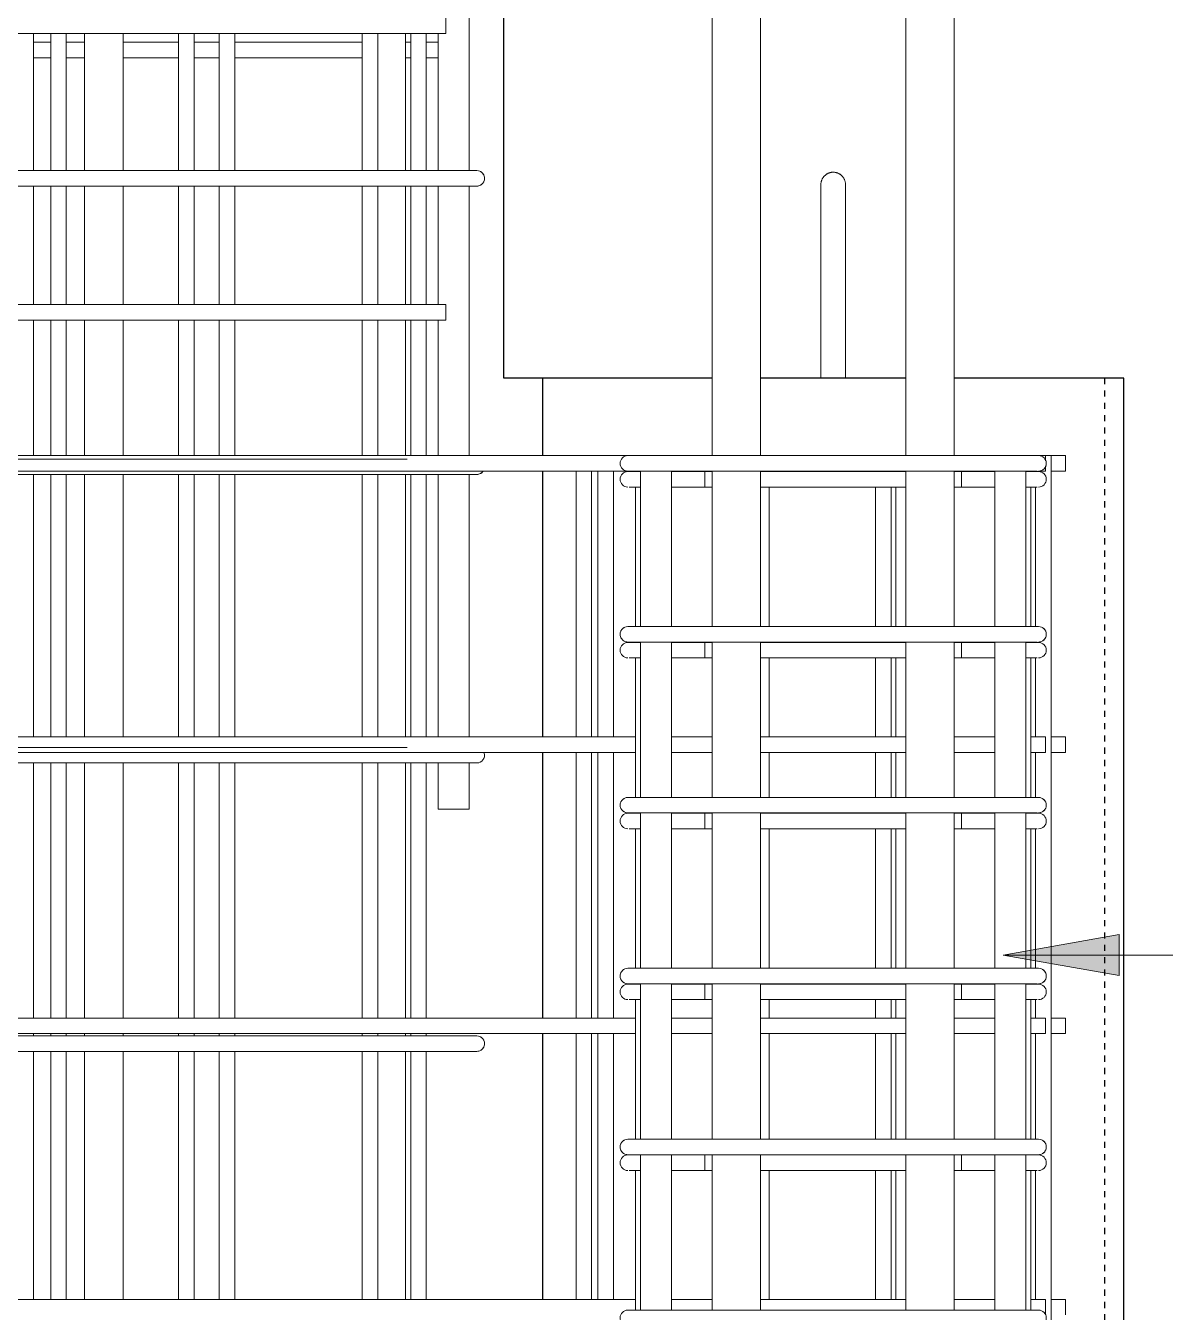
# Model space of a CAD drawing. Header units: millimetres. Extents: x -14563 to 6741, y -2784 to 21137.
# Drawn here: x -12281 to -11692, y 2558 to 3222 of the extents above; entities that cross this region are included whole.
import ezdxf

# ---------------------------------------------------------------- set-up
doc = ezdxf.new("R2010")
doc.units = ezdxf.units.MM
doc.linetypes.add('Dash', pattern=[6.36, 3.18, -3.18])
for name, color, linetype, lineweight in [('A-GENM', 13, 'Continuous', 18), ('A-WALL', 113, 'Continuous', 25), ('A-WALL-HDLN', 110, 'Dash', 25), ('S-RBAR', 171, 'Continuous', 18), ('S-RBAR-IDEN', 171, 'Continuous', 9)]:
    doc.layers.add(name, color=color, linetype=linetype, lineweight=lineweight)

# ---------------------------------------------------------------- blocks, each defined once
blk = doc.blocks.new('12_7Ø_ Lifting Insert_COLUMN - 12_9Ø Lifting insert-V3-Elevation Front Copy 1')
at = {"layer": 'A-GENM'}
for p, q in [((-11870.15, 3090), (-11870.15, 3040)), ((-11857.45, 3040), (-11857.45, 3090))]:
    blk.add_line(p, q, dxfattribs=at)
at = {"layer": 'A-GENM', "flags": 128}
for points in [[(-11870.15, 3140), (-11870.15, 3140.25), (-11870.13, 3140.51), (-11870.11, 3140.76), (-11870.07, 3141.01), (-11870.03, 3141.26), (-11869.97, 3141.51), (-11869.91, 3141.75), (-11869.83, 3142), (-11869.75, 3142.24), (-11869.65, 3142.47), (-11869.55, 3142.7), (-11869.44, 3142.93), (-11869.31, 3143.16), (-11869.18, 3143.37), (-11869.04, 3143.59), (-11868.9, 3143.79), (-11868.74, 3143.99), (-11868.58, 3144.19), (-11868.41, 3144.37), (-11868.23, 3144.56), (-11868.04, 3144.73), (-11867.85, 3144.89), (-11867.65, 3145.05), (-11867.45, 3145.2), (-11867.23, 3145.34), (-11867.02, 3145.48), (-11866.8, 3145.6), (-11866.57, 3145.72), (-11866.34, 3145.82), (-11866.1, 3145.92), (-11865.87, 3146.01), (-11865.62, 3146.08), (-11865.38, 3146.15), (-11865.13, 3146.21), (-11864.88, 3146.26), (-11864.63, 3146.3), (-11864.38, 3146.32), (-11864.13, 3146.34), (-11863.87, 3146.35), (-11863.62, 3146.35), (-11863.36, 3146.33), (-11863.11, 3146.31), (-11862.86, 3146.28), (-11862.61, 3146.24), (-11862.36, 3146.18), (-11862.11, 3146.12), (-11861.87, 3146.05), (-11861.63, 3145.97), (-11861.39, 3145.88), (-11861.16, 3145.77), (-11860.93, 3145.66), (-11860.71, 3145.54), (-11860.49, 3145.42), (-11860.28, 3145.28), (-11860.07, 3145.13), (-11859.86, 3144.98), (-11859.67, 3144.82), (-11859.48, 3144.65), (-11859.3, 3144.47), (-11859.12, 3144.29), (-11858.95, 3144.1), (-11858.79, 3143.9), (-11858.64, 3143.7), (-11858.5, 3143.49), (-11858.36, 3143.27), (-11858.24, 3143.05), (-11858.12, 3142.83), (-11858.01, 3142.6), (-11857.91, 3142.36), (-11857.82, 3142.13), (-11857.74, 3141.89), (-11857.67, 3141.64), (-11857.61, 3141.4), (-11857.56, 3141.15), (-11857.52, 3140.9), (-11857.49, 3140.64), (-11857.47, 3140.39), (-11857.46, 3140.14), (-11857.45, 3140)], [(-11870.15, 3090), (-11870.15, 3092), (-11870.15, 3094), (-11870.15, 3095.99), (-11870.15, 3097.97), (-11870.15, 3099.93), (-11870.15, 3101.89), (-11870.15, 3103.82), (-11870.15, 3105.73), (-11870.15, 3107.61), (-11870.15, 3109.47), (-11870.15, 3111.3), (-11870.15, 3113.09), (-11870.15, 3114.84), (-11870.15, 3116.56), (-11870.15, 3118.23), (-11870.15, 3119.86), (-11870.15, 3121.44), (-11870.15, 3122.97), (-11870.15, 3124.45), (-11870.15, 3125.87), (-11870.15, 3127.23), (-11870.15, 3128.54), (-11870.15, 3129.78), (-11870.15, 3130.96), (-11870.15, 3132.07), (-11870.15, 3133.12), (-11870.15, 3134.1), (-11870.15, 3135.01), (-11870.15, 3135.84), (-11870.15, 3136.6), (-11870.15, 3137.29), (-11870.15, 3137.9), (-11870.15, 3138.44), (-11870.15, 3138.89), (-11870.15, 3139.27), (-11870.15, 3139.57), (-11870.15, 3139.79), (-11870.15, 3139.94), (-11870.15, 3140), (-11870.15, 3140)], [(-11870.15, 3140), (-11870.15, 3139.96), (-11870.15, 3139.84), (-11870.15, 3139.64), (-11870.15, 3139.36), (-11870.15, 3139), (-11870.15, 3138.57), (-11870.15, 3138.05), (-11870.15, 3137.46), (-11870.15, 3136.79), (-11870.15, 3136.05), (-11870.15, 3135.24), (-11870.15, 3134.35), (-11870.15, 3133.39), (-11870.15, 3132.36), (-11870.15, 3131.27), (-11870.15, 3130.1), (-11870.15, 3128.88), (-11870.15, 3127.59), (-11870.15, 3126.24), (-11870.15, 3124.84), (-11870.15, 3123.37), (-11870.15, 3121.86), (-11870.15, 3120.29), (-11870.15, 3118.68), (-11870.15, 3117.02), (-11870.15, 3115.31), (-11870.15, 3113.57), (-11870.15, 3111.78), (-11870.15, 3109.97), (-11870.15, 3108.12), (-11870.15, 3106.24), (-11870.15, 3104.34), (-11870.15, 3102.41), (-11870.15, 3100.46), (-11870.15, 3098.5), (-11870.15, 3096.52), (-11870.15, 3094.53), (-11870.15, 3092.54), (-11870.15, 3090.54), (-11870.15, 3090)], [(-11857.45, 3090), (-11857.45, 3092), (-11857.45, 3094), (-11857.45, 3095.99), (-11857.45, 3097.97), (-11857.45, 3099.93), (-11857.45, 3101.89), (-11857.45, 3103.82), (-11857.45, 3105.73), (-11857.45, 3107.61), (-11857.45, 3109.47), (-11857.45, 3111.3), (-11857.45, 3113.09), (-11857.45, 3114.84), (-11857.45, 3116.56), (-11857.45, 3118.23), (-11857.45, 3119.86), (-11857.45, 3121.44), (-11857.45, 3122.97), (-11857.45, 3124.45), (-11857.45, 3125.87), (-11857.45, 3127.23), (-11857.45, 3128.54), (-11857.45, 3129.78), (-11857.45, 3130.96), (-11857.45, 3132.07), (-11857.45, 3133.12), (-11857.45, 3134.1), (-11857.45, 3135.01), (-11857.45, 3135.84), (-11857.45, 3136.6), (-11857.45, 3137.29), (-11857.45, 3137.9), (-11857.45, 3138.44), (-11857.45, 3138.89), (-11857.45, 3139.27), (-11857.45, 3139.57), (-11857.45, 3139.79), (-11857.45, 3139.94), (-11857.45, 3140), (-11857.45, 3140)], [(-11857.45, 3140), (-11857.45, 3139.96), (-11857.45, 3139.84), (-11857.45, 3139.64), (-11857.45, 3139.36), (-11857.45, 3139), (-11857.45, 3138.57), (-11857.45, 3138.05), (-11857.45, 3137.46), (-11857.45, 3136.79), (-11857.45, 3136.05), (-11857.45, 3135.24), (-11857.45, 3134.35), (-11857.45, 3133.39), (-11857.45, 3132.36), (-11857.45, 3131.27), (-11857.45, 3130.1), (-11857.45, 3128.88), (-11857.45, 3127.59), (-11857.45, 3126.24), (-11857.45, 3124.84), (-11857.45, 3123.37), (-11857.45, 3121.86), (-11857.45, 3120.29), (-11857.45, 3118.68), (-11857.45, 3117.02), (-11857.45, 3115.31), (-11857.45, 3113.57), (-11857.45, 3111.78), (-11857.45, 3109.97), (-11857.45, 3108.12), (-11857.45, 3106.24), (-11857.45, 3104.34), (-11857.45, 3102.41), (-11857.45, 3100.46), (-11857.45, 3098.5), (-11857.45, 3096.52), (-11857.45, 3094.53), (-11857.45, 3092.54), (-11857.45, 3090.54), (-11857.45, 3090)]]:
    blk.add_lwpolyline(points, dxfattribs=at)

msp = doc.modelspace()

# ---------------------------------------------------------------- hatches: boundary and pattern name
at = {"layer": 'S-RBAR-IDEN'}
msp.add_hatch(color=256, dxfattribs=at).paths.add_polyline_path([(-11776.10734, 2742.1145), (-11716.10734, 2731.53488), (-11716.10734, 2752.69412)])

# ---------------------------------------------------------------- linework, layer by layer
at = {"layer": 'A-WALL'}
for p, q in [((-12033.80383, 3040), (-12033.80383, 3700)), ((-11926.30383, 3040), (-12033.80383, 3040)), ((-12013.80383, 3040), (-12013.80383, 3000)), ((-11826.30383, 3040), (-11901.30383, 3040)), ((-11713.80383, 3040), (-11801.30383, 3040)), ((-11713.80383, -1395), (-11713.80383, 3040)), ((-12013.80383, 2992), (-12013.80383, 2854.76667)), ((-12013.80383, 2846.76667), (-12013.80383, 2709.53333)), ((-12013.80383, 2701.53333), (-12013.80383, 2564.3))]:
    msp.add_line(p, q, dxfattribs=at)
at = {"layer": 'A-WALL-HDLN'}
msp.add_line((-11723.76681, 3040), (-11723.76681, -214.95039), dxfattribs=at)
at = {"layer": 'S-RBAR'}
for p, q in [((-11926.30383, 3000), (-11926.30383, 3620)), ((-11901.30383, 3000), (-11901.30383, 3620)), ((-11826.30383, 3000), (-11826.30383, 3620)), ((-11801.30383, 3000), (-11801.30383, 3620)), ((-12051.80383, 3147.18182), (-12051.80383, 3288.12121)), ((-12063.80383, 3226), (-12063.80383, 3218)), ((-12063.80383, 3218), (-12823.80383, 3218)), ((-12276.65446, 3147.18182), (-12276.65446, 3218)), ((-12267.75631, 3147.18182), (-12267.75631, 3218)), ((-12259.75631, 3147.18182), (-12259.75631, 3218)), ((-12250.36633, 3218), (-12250.36633, 3147.18182)), ((-12230.36633, 3218), (-12230.36633, 3147.18182)), ((-12201.71654, 3147.18182), (-12201.71654, 3218)), ((-12193.71654, 3147.18182), (-12193.71654, 3218)), ((-12180.78988, 3147.18182), (-12180.78988, 3218)), ((-12172.78988, 3147.18182), (-12172.78988, 3218)), ((-12106.90361, 3147.18182), (-12106.90361, 3218)), ((-12098.90361, 3147.18182), (-12098.90361, 3218)), ((-12084.55383, 3147.18182), (-12084.55383, 3218)), ((-12081.93074, 3147.18182), (-12081.93074, 3218)), ((-12073.93074, 3147.18182), (-12073.93074, 3218)), ((-12067.80383, 3147.18182), (-12067.80383, 3218)), ((-12267.75631, 3213.5), (-12276.65446, 3213.5)), ((-12250.36633, 3213.5), (-12259.75631, 3213.5)), ((-12201.71654, 3213.5), (-12230.36633, 3213.5)), ((-12180.78988, 3213.5), (-12193.71654, 3213.5)), ((-12106.90361, 3213.5), (-12172.78988, 3213.5)), ((-12081.93074, 3213.5), (-12084.55383, 3213.5)), ((-12067.80383, 3213.5), (-12073.93074, 3213.5)), ((-12267.75631, 3205.5), (-12276.65446, 3205.5)), ((-12250.36633, 3205.5), (-12259.75631, 3205.5)), ((-12201.71654, 3205.5), (-12230.36633, 3205.5)), ((-12180.78988, 3205.5), (-12193.71654, 3205.5)), ((-12106.90361, 3205.5), (-12172.78988, 3205.5)), ((-12081.93074, 3205.5), (-12084.55383, 3205.5)), ((-12067.80383, 3205.5), (-12073.93074, 3205.5)), ((-12443.80383, 3147.18182), (-12083.80383, 3147.18182)), ((-12047.80383, 3147.18182), (-12083.80383, 3147.18182)), ((-12443.80383, 3139.18182), (-12083.80383, 3139.18182)), ((-12276.65446, 3078), (-12276.65446, 3139.18182)), ((-12267.75631, 3078), (-12267.75631, 3139.18182)), ((-12259.75631, 3078), (-12259.75631, 3139.18182)), ((-12250.36633, 3139.18182), (-12250.36633, 3078)), ((-12230.36633, 3139.18182), (-12230.36633, 3078)), ((-12201.71654, 3078), (-12201.71654, 3139.18182)), ((-12193.71654, 3078), (-12193.71654, 3139.18182)), ((-12180.78988, 3078), (-12180.78988, 3139.18182)), ((-12172.78988, 3078), (-12172.78988, 3139.18182)), ((-12106.90361, 3078), (-12106.90361, 3139.18182)), ((-12098.90361, 3078), (-12098.90361, 3139.18182)), ((-12084.55383, 3078), (-12084.55383, 3139.18182)), ((-12047.80383, 3139.18182), (-12083.80383, 3139.18182)), ((-12081.93074, 3078), (-12081.93074, 3139.18182)), ((-12073.93074, 3078), (-12073.93074, 3139.18182)), ((-12067.80383, 3078), (-12067.80383, 3139.18182)), ((-12051.80383, 3000), (-12051.80383, 3139.18182)), ((-12063.80383, 3078), (-12823.80383, 3078)), ((-12063.80383, 3078), (-12063.80383, 3070)), ((-12063.80383, 3070), (-12823.80383, 3070)), ((-12276.65446, 3000), (-12276.65446, 3070)), ((-12267.75631, 3000), (-12267.75631, 3070)), ((-12259.75631, 3000), (-12259.75631, 3070)), ((-12250.36633, 3070), (-12250.36633, 3000)), ((-12230.36633, 3070), (-12230.36633, 3000)), ((-12201.71654, 3000), (-12201.71654, 3070)), ((-12193.71654, 3000), (-12193.71654, 3070)), ((-12180.78988, 3000), (-12180.78988, 3070)), ((-12172.78988, 3000), (-12172.78988, 3070)), ((-12106.90361, 3000), (-12106.90361, 3070)), ((-12098.90361, 3000), (-12098.90361, 3070)), ((-12084.55383, 3000), (-12084.55383, 3070)), ((-12081.93074, 3000), (-12081.93074, 3070)), ((-12073.93074, 3000), (-12073.93074, 3070)), ((-12067.80383, 3000), (-12067.80383, 3070)), ((-11969.80383, 3000), (-12823.80383, 3000)), ((-12443.80383, 2998.24242), (-12083.80383, 2998.24242)), ((-11988.52678, 3000.12235), (-11996.52678, 3000.12235)), ((-11949.80383, 3000), (-11969.80383, 3000)), ((-11949.80383, 3000), (-11777.80383, 3000)), ((-11896.95246, 3000.12235), (-11901.30383, 3000.12235)), ((-11826.30383, 3000.12235), (-11831.48545, 3000.12235)), ((-11764.88603, 3000), (-11777.80383, 3000)), ((-11762.43031, 3000), (-11765.01106, 3000)), ((-11757.80383, 3000), (-11762.53522, 3000)), ((-11751.30383, 3000.12235), (-11759.30383, 3000.12235)), ((-11754.23857, 3000), (-11757.80383, 3000)), ((-11754.23857, 3000), (-11754.23857, 2997.26428)), ((-11751.30383, 991.53379), (-11751.30383, 3000.12235)), ((-11743.80383, 3000), (-11751.30383, 3000)), ((-11743.80383, 3000), (-11743.80383, 2992)), ((-11969.80383, 2992), (-12823.80383, 2992)), ((-12443.80383, 2990.24242), (-12083.80383, 2990.24242)), ((-12276.65446, 2854.76667), (-12276.65446, 2990.24242)), ((-12267.75631, 2854.76667), (-12267.75631, 2990.24242)), ((-12259.75631, 2854.76667), (-12259.75631, 2990.24242)), ((-12250.36633, 2990.24242), (-12250.36633, 2854.76667)), ((-12230.36633, 2990.24242), (-12230.36633, 2854.76667)), ((-12201.71654, 2854.76667), (-12201.71654, 2990.24242)), ((-12193.71654, 2854.76667), (-12193.71654, 2990.24242)), ((-12180.78988, 2854.76667), (-12180.78988, 2990.24242)), ((-12172.78988, 2854.76667), (-12172.78988, 2990.24242)), ((-12106.90361, 2854.76667), (-12106.90361, 2990.24242)), ((-12098.90361, 2854.76667), (-12098.90361, 2990.24242)), ((-12084.55383, 2854.76667), (-12084.55383, 2990.24242)), ((-12047.80383, 2990.24242), (-12083.80383, 2990.24242)), ((-12081.93074, 2854.76667), (-12081.93074, 2990.24242)), ((-12073.93074, 2854.76667), (-12073.93074, 2990.24242)), ((-12067.80383, 2854.76667), (-12067.80383, 2990.24242)), ((-12051.80383, 2854.76667), (-12051.80383, 2990.24242)), ((-11996.52678, 2854.76667), (-11996.52678, 2992)), ((-11988.52678, 2854.76667), (-11988.52678, 2992)), ((-11985.30383, 2854.76667), (-11985.30383, 2992)), ((-11977.30383, 2854.76667), (-11977.30383, 2992)), ((-11949.80383, 2992), (-11969.80383, 2992)), ((-11963.94597, 2991.7745), (-11969.80383, 2991.7745)), ((-11963.94597, 2991.7745), (-11963.30383, 2991.7745)), ((-11963.30383, 2911.75), (-11963.30383, 2992)), ((-11949.80383, 2992), (-11777.80383, 2992)), ((-11947.30383, 2911.75), (-11947.30383, 2992)), ((-11947.30383, 2991.7745), (-11930.00484, 2991.7745)), ((-11926.30383, 2991.7745), (-11930.00484, 2991.7745)), ((-11930.00484, 2983.7745), (-11930.00484, 2991.7745)), ((-11926.30383, 2911.75), (-11926.30383, 2992)), ((-11901.30383, 2911.75), (-11901.30383, 2992)), ((-11826.30383, 2991.7745), (-11901.30383, 2991.7745)), ((-11826.30383, 2911.75), (-11826.30383, 2992)), ((-11801.30383, 2911.75), (-11801.30383, 2992)), ((-11797.60282, 2991.7745), (-11801.30383, 2991.7745)), ((-11797.60282, 2991.7745), (-11780.30383, 2991.7745)), ((-11797.60282, 2983.7745), (-11797.60282, 2991.7745)), ((-11780.30383, 2911.75), (-11780.30383, 2992)), ((-11763.66169, 2992), (-11777.80383, 2992)), ((-11764.30383, 2911.75), (-11764.30383, 2992)), ((-11764.30383, 2991.7745), (-11763.66169, 2991.7745)), ((-11758.48531, 2992), (-11763.66169, 2992)), ((-11757.80383, 2991.7745), (-11763.66169, 2991.7745)), ((-11757.80383, 2992), (-11757.88726, 2992)), ((-11754.23857, 2992), (-11757.80383, 2992)), ((-11754.23857, 2994.66628), (-11754.23857, 2992)), ((-11743.80383, 2992), (-11751.30383, 2992)), ((-11963.94597, 2983.7745), (-11969.12235, 2983.7745)), ((-11965.80383, 2911.75), (-11965.80383, 2983.7745)), ((-11963.94597, 2983.7745), (-11963.30383, 2983.7745)), ((-11947.30383, 2983.7745), (-11930.00484, 2983.7745)), ((-11926.30383, 2983.7745), (-11930.00484, 2983.7745)), ((-11826.30383, 2983.7745), (-11901.30383, 2983.7745)), ((-11896.95246, 2911.75), (-11896.95246, 2983.7745)), ((-11841.9705, 2911.75), (-11841.9705, 2983.7745)), ((-11833.9705, 2911.75), (-11833.9705, 2983.7745)), ((-11831.48545, 2911.75), (-11831.48545, 2983.7745)), ((-11797.60282, 2983.7745), (-11801.30383, 2983.7745)), ((-11797.60282, 2983.7745), (-11780.30383, 2983.7745)), ((-11764.30383, 2983.7745), (-11763.66169, 2983.7745)), ((-11758.48531, 2983.7745), (-11763.66169, 2983.7745)), ((-11761.80383, 2911.75), (-11761.80383, 2983.7745)), ((-11759.30383, 2911.75), (-11759.30383, 2983.7745)), ((-11949.80383, 2911.75), (-11969.80383, 2911.75)), ((-11949.80383, 2911.75), (-11777.80383, 2911.75)), ((-11764.88603, 2911.75), (-11777.80383, 2911.75)), ((-11762.43031, 2911.75), (-11765.01106, 2911.75)), ((-11757.80383, 2911.75), (-11762.53522, 2911.75)), ((-11949.80383, 2903.75), (-11969.80383, 2903.75)), ((-11963.94597, 2903.54262), (-11969.80383, 2903.54262)), ((-11963.94597, 2903.54262), (-11963.30383, 2903.54262)), ((-11963.30383, 2823.5), (-11963.30383, 2903.75)), ((-11949.80383, 2903.75), (-11777.80383, 2903.75)), ((-11947.30383, 2823.5), (-11947.30383, 2903.75)), ((-11947.30383, 2903.54262), (-11930.00484, 2903.54262)), ((-11926.30383, 2903.54262), (-11930.00484, 2903.54262)), ((-11930.00484, 2895.54262), (-11930.00484, 2903.54262)), ((-11926.30383, 2823.5), (-11926.30383, 2903.75)), ((-11901.30383, 2823.5), (-11901.30383, 2903.75)), ((-11826.30383, 2903.54262), (-11901.30383, 2903.54262)), ((-11826.30383, 2823.5), (-11826.30383, 2903.75)), ((-11801.30383, 2823.5), (-11801.30383, 2903.75)), ((-11797.60282, 2903.54262), (-11801.30383, 2903.54262)), ((-11797.60282, 2903.54262), (-11780.30383, 2903.54262)), ((-11797.60282, 2895.54262), (-11797.60282, 2903.54262)), ((-11780.30383, 2823.5), (-11780.30383, 2903.75)), ((-11763.66169, 2903.75), (-11777.80383, 2903.75)), ((-11764.30383, 2823.5), (-11764.30383, 2903.75)), ((-11764.30383, 2903.54262), (-11763.66169, 2903.54262)), ((-11758.48531, 2903.75), (-11763.66169, 2903.75)), ((-11757.80383, 2903.54262), (-11763.66169, 2903.54262)), ((-11757.80383, 2903.75), (-11757.88726, 2903.75)), ((-11963.94597, 2895.54262), (-11969.12235, 2895.54262)), ((-11965.80383, 2823.5), (-11965.80383, 2895.54262)), ((-11963.94597, 2895.54262), (-11963.30383, 2895.54262)), ((-11947.30383, 2895.54262), (-11930.00484, 2895.54262)), ((-11926.30383, 2895.54262), (-11930.00484, 2895.54262)), ((-11826.30383, 2895.54262), (-11901.30383, 2895.54262)), ((-11896.95246, 2854.76667), (-11896.95246, 2895.54262)), ((-11841.9705, 2854.76667), (-11841.9705, 2895.54262)), ((-11833.9705, 2854.76667), (-11833.9705, 2895.54262)), ((-11831.48545, 2854.76667), (-11831.48545, 2895.54262)), ((-11797.60282, 2895.54262), (-11801.30383, 2895.54262)), ((-11797.60282, 2895.54262), (-11780.30383, 2895.54262)), ((-11764.30383, 2895.54262), (-11763.66169, 2895.54262)), ((-11758.48531, 2895.54262), (-11763.66169, 2895.54262)), ((-11761.80383, 2823.5), (-11761.80383, 2895.54262)), ((-11759.30383, 2854.76667), (-11759.30383, 2895.54262)), ((-11965.80383, 2854.76667), (-12453.86675, 2854.76667)), ((-11926.30383, 2854.76667), (-11947.30383, 2854.76667)), ((-11826.30383, 2854.76667), (-11901.30383, 2854.76667)), ((-11780.30383, 2854.76667), (-11801.30383, 2854.76667)), ((-11754.23857, 2854.76667), (-11761.80383, 2854.76667)), ((-11754.23857, 2854.76667), (-11754.23857, 2846.76667)), ((-11743.80383, 2854.76667), (-11751.30383, 2854.76667)), ((-11743.80383, 2854.76667), (-11743.80383, 2846.76667)), ((-11965.80383, 2846.76667), (-12823.80383, 2846.76667)), ((-12443.80383, 2849.30303), (-12083.80383, 2849.30303)), ((-11996.52678, 2709.53333), (-11996.52678, 2846.76667)), ((-11988.52678, 2709.53333), (-11988.52678, 2846.76667)), ((-11985.30383, 2709.53333), (-11985.30383, 2846.76667)), ((-11977.30383, 2709.53333), (-11977.30383, 2846.76667)), ((-11926.30383, 2846.76667), (-11947.30383, 2846.76667)), ((-11826.30383, 2846.76667), (-11901.30383, 2846.76667)), ((-11896.95246, 2823.5), (-11896.95246, 2846.76667)), ((-11841.9705, 2823.5), (-11841.9705, 2846.76667)), ((-11833.9705, 2823.5), (-11833.9705, 2846.76667)), ((-11831.48545, 2823.5), (-11831.48545, 2846.76667)), ((-11780.30383, 2846.76667), (-11801.30383, 2846.76667)), ((-11754.23857, 2846.76667), (-11761.80383, 2846.76667)), ((-11759.30383, 2823.5), (-11759.30383, 2846.76667)), ((-11743.80383, 2846.76667), (-11751.30383, 2846.76667)), ((-12443.80383, 2841.30303), (-12083.80383, 2841.30303)), ((-12276.65446, 2709.53333), (-12276.65446, 2841.30303)), ((-12267.75631, 2709.53333), (-12267.75631, 2841.30303)), ((-12259.75631, 2709.53333), (-12259.75631, 2841.30303)), ((-12250.36633, 2841.30303), (-12250.36633, 2709.53333)), ((-12230.36633, 2841.30303), (-12230.36633, 2709.53333)), ((-12201.71654, 2709.53333), (-12201.71654, 2841.30303)), ((-12193.71654, 2709.53333), (-12193.71654, 2841.30303)), ((-12180.78988, 2709.53333), (-12180.78988, 2841.30303)), ((-12172.78988, 2709.53333), (-12172.78988, 2841.30303)), ((-12106.90361, 2709.53333), (-12106.90361, 2841.30303)), ((-12098.90361, 2709.53333), (-12098.90361, 2841.30303)), ((-12084.55383, 2709.53333), (-12084.55383, 2841.30303)), ((-12047.80383, 2841.30303), (-12083.80383, 2841.30303)), ((-12081.93074, 2709.53333), (-12081.93074, 2841.30303)), ((-12073.93074, 2709.53333), (-12073.93074, 2841.30303)), ((-12067.80383, 2817.5), (-12067.80383, 2841.30303)), ((-12051.80383, 2817.5), (-12051.80383, 2841.30303)), ((-12051.80383, 2817.5), (-12067.80383, 2817.5)), ((-11949.80383, 2823.5), (-11969.80383, 2823.5)), ((-11949.80383, 2823.5), (-11777.80383, 2823.5)), ((-11764.88603, 2823.5), (-11777.80383, 2823.5)), ((-11762.43031, 2823.5), (-11765.01106, 2823.5)), ((-11757.80383, 2823.5), (-11762.53522, 2823.5)), ((-11949.80383, 2815.5), (-11969.80383, 2815.5)), ((-11963.94597, 2815.31075), (-11969.80383, 2815.31075)), ((-11963.94597, 2815.31075), (-11963.30383, 2815.31075)), ((-11963.30383, 2735.25), (-11963.30383, 2815.5)), ((-11949.80383, 2815.5), (-11777.80383, 2815.5)), ((-11947.30383, 2735.25), (-11947.30383, 2815.5)), ((-11947.30383, 2815.31075), (-11930.00484, 2815.31075)), ((-11926.30383, 2815.31075), (-11930.00484, 2815.31075)), ((-11930.00484, 2807.31075), (-11930.00484, 2815.31075)), ((-11926.30383, 2735.25), (-11926.30383, 2815.5)), ((-11901.30383, 2735.25), (-11901.30383, 2815.5)), ((-11826.30383, 2815.31075), (-11901.30383, 2815.31075)), ((-11826.30383, 2735.25), (-11826.30383, 2815.5)), ((-11801.30383, 2735.25), (-11801.30383, 2815.5)), ((-11797.60282, 2815.31075), (-11801.30383, 2815.31075)), ((-11797.60282, 2815.31075), (-11780.30383, 2815.31075)), ((-11797.60282, 2807.31075), (-11797.60282, 2815.31075)), ((-11780.30383, 2735.25), (-11780.30383, 2815.5)), ((-11763.66169, 2815.5), (-11777.80383, 2815.5)), ((-11764.30383, 2735.25), (-11764.30383, 2815.5)), ((-11764.30383, 2815.31075), (-11763.66169, 2815.31075)), ((-11758.48531, 2815.5), (-11763.66169, 2815.5)), ((-11757.80383, 2815.31075), (-11763.66169, 2815.31075)), ((-11757.80383, 2815.5), (-11757.88726, 2815.5)), ((-11963.94597, 2807.31075), (-11969.12235, 2807.31075)), ((-11965.80383, 2735.25), (-11965.80383, 2807.31075)), ((-11963.94597, 2807.31075), (-11963.30383, 2807.31075)), ((-11947.30383, 2807.31075), (-11930.00484, 2807.31075)), ((-11926.30383, 2807.31075), (-11930.00484, 2807.31075)), ((-11826.30383, 2807.31075), (-11901.30383, 2807.31075)), ((-11896.95246, 2735.25), (-11896.95246, 2807.31075)), ((-11841.9705, 2735.25), (-11841.9705, 2807.31075)), ((-11833.9705, 2735.25), (-11833.9705, 2807.31075)), ((-11831.48545, 2735.25), (-11831.48545, 2807.31075)), ((-11797.60282, 2807.31075), (-11801.30383, 2807.31075)), ((-11797.60282, 2807.31075), (-11780.30383, 2807.31075)), ((-11764.30383, 2807.31075), (-11763.66169, 2807.31075)), ((-11758.48531, 2807.31075), (-11763.66169, 2807.31075)), ((-11761.80383, 2735.25), (-11761.80383, 2807.31075)), ((-11759.30383, 2735.25), (-11759.30383, 2807.31075)), ((-11949.80383, 2735.25), (-11969.80383, 2735.25)), ((-11949.80383, 2735.25), (-11777.80383, 2735.25)), ((-11764.88603, 2735.25), (-11777.80383, 2735.25)), ((-11762.43031, 2735.25), (-11765.01106, 2735.25)), ((-11757.80383, 2735.25), (-11762.53522, 2735.25)), ((-11949.80383, 2727.25), (-11969.80383, 2727.25)), ((-11963.94597, 2727.07887), (-11969.80383, 2727.07887)), ((-11963.94597, 2727.07887), (-11963.30383, 2727.07887)), ((-11963.30383, 2647), (-11963.30383, 2727.25)), ((-11949.80383, 2727.25), (-11777.80383, 2727.25)), ((-11947.30383, 2647), (-11947.30383, 2727.25)), ((-11947.30383, 2727.07887), (-11930.00484, 2727.07887)), ((-11926.30383, 2727.07887), (-11930.00484, 2727.07887)), ((-11930.00484, 2719.07887), (-11930.00484, 2727.07887)), ((-11926.30383, 2647), (-11926.30383, 2727.25)), ((-11901.30383, 2647), (-11901.30383, 2727.25)), ((-11826.30383, 2727.07887), (-11901.30383, 2727.07887)), ((-11826.30383, 2647), (-11826.30383, 2727.25)), ((-11801.30383, 2647), (-11801.30383, 2727.25)), ((-11797.60282, 2727.07887), (-11801.30383, 2727.07887)), ((-11797.60282, 2727.07887), (-11780.30383, 2727.07887)), ((-11797.60282, 2719.07887), (-11797.60282, 2727.07887)), ((-11780.30383, 2647), (-11780.30383, 2727.25)), ((-11763.66169, 2727.25), (-11777.80383, 2727.25)), ((-11764.30383, 2647), (-11764.30383, 2727.25)), ((-11764.30383, 2727.07887), (-11763.66169, 2727.07887)), ((-11758.48531, 2727.25), (-11763.66169, 2727.25)), ((-11757.80383, 2727.07887), (-11763.66169, 2727.07887)), ((-11757.80383, 2727.25), (-11757.88726, 2727.25)), ((-11963.94597, 2719.07887), (-11969.12235, 2719.07887)), ((-11965.80383, 2647), (-11965.80383, 2719.07887)), ((-11963.94597, 2719.07887), (-11963.30383, 2719.07887)), ((-11947.30383, 2719.07887), (-11930.00484, 2719.07887)), ((-11926.30383, 2719.07887), (-11930.00484, 2719.07887)), ((-11826.30383, 2719.07887), (-11901.30383, 2719.07887)), ((-11896.95246, 2709.53333), (-11896.95246, 2719.07887)), ((-11841.9705, 2709.53333), (-11841.9705, 2719.07887)), ((-11833.9705, 2709.53333), (-11833.9705, 2719.07887)), ((-11831.48545, 2709.53333), (-11831.48545, 2719.07887)), ((-11797.60282, 2719.07887), (-11801.30383, 2719.07887)), ((-11797.60282, 2719.07887), (-11780.30383, 2719.07887)), ((-11764.30383, 2719.07887), (-11763.66169, 2719.07887)), ((-11758.48531, 2719.07887), (-11763.66169, 2719.07887)), ((-11761.80383, 2647), (-11761.80383, 2719.07887)), ((-11759.30383, 2709.53333), (-11759.30383, 2719.07887)), ((-11965.80383, 2709.53333), (-12823.80383, 2709.53333)), ((-11926.30383, 2709.53333), (-11947.30383, 2709.53333)), ((-11826.30383, 2709.53333), (-11901.30383, 2709.53333)), ((-11780.30383, 2709.53333), (-11801.30383, 2709.53333)), ((-11754.23857, 2709.53333), (-11761.80383, 2709.53333)), ((-11754.23857, 2709.53333), (-11754.23857, 2701.53333)), ((-11743.80383, 2709.53333), (-11751.30383, 2709.53333)), ((-11743.80383, 2709.53333), (-11743.80383, 2701.53333)), ((-11965.80383, 2701.53333), (-12823.80383, 2701.53333)), ((-12443.80383, 2700.36364), (-12083.80383, 2700.36364)), ((-12276.65446, 2700.36364), (-12276.65446, 2701.53333)), ((-12267.75631, 2700.36364), (-12267.75631, 2701.53333)), ((-12259.75631, 2700.36364), (-12259.75631, 2701.53333)), ((-12250.36633, 2701.53333), (-12250.36633, 2700.36364)), ((-12230.36633, 2701.53333), (-12230.36633, 2700.36364)), ((-12201.71654, 2700.36364), (-12201.71654, 2701.53333)), ((-12193.71654, 2700.36364), (-12193.71654, 2701.53333)), ((-12180.78988, 2700.36364), (-12180.78988, 2701.53333)), ((-12172.78988, 2700.36364), (-12172.78988, 2701.53333)), ((-12106.90361, 2700.36364), (-12106.90361, 2701.53333)), ((-12098.90361, 2700.36364), (-12098.90361, 2701.53333)), ((-12084.55383, 2700.36364), (-12084.55383, 2701.53333)), ((-12047.80383, 2700.36364), (-12083.80383, 2700.36364)), ((-12081.93074, 2700.36364), (-12081.93074, 2701.53333)), ((-12073.93074, 2700.36364), (-12073.93074, 2701.53333)), ((-11996.52678, 2564.3), (-11996.52678, 2701.53333)), ((-11988.52678, 2564.3), (-11988.52678, 2701.53333)), ((-11985.30383, 2564.3), (-11985.30383, 2701.53333)), ((-11977.30383, 2564.3), (-11977.30383, 2701.53333)), ((-11926.30383, 2701.53333), (-11947.30383, 2701.53333)), ((-11826.30383, 2701.53333), (-11901.30383, 2701.53333)), ((-11896.95246, 2647), (-11896.95246, 2701.53333)), ((-11841.9705, 2647), (-11841.9705, 2701.53333)), ((-11833.9705, 2647), (-11833.9705, 2701.53333)), ((-11831.48545, 2647), (-11831.48545, 2701.53333)), ((-11780.30383, 2701.53333), (-11801.30383, 2701.53333)), ((-11754.23857, 2701.53333), (-11761.80383, 2701.53333)), ((-11759.30383, 2647), (-11759.30383, 2701.53333)), ((-11743.80383, 2701.53333), (-11751.30383, 2701.53333)), ((-12443.80383, 2692.36364), (-12083.80383, 2692.36364)), ((-12276.65446, 2564.3), (-12276.65446, 2692.36364)), ((-12267.75631, 2564.3), (-12267.75631, 2692.36364)), ((-12259.75631, 2564.3), (-12259.75631, 2692.36364)), ((-12250.36633, 2692.36364), (-12250.36633, 2564.3)), ((-12230.36633, 2692.36364), (-12230.36633, 2564.3)), ((-12201.71654, 2564.3), (-12201.71654, 2692.36364)), ((-12193.71654, 2564.3), (-12193.71654, 2692.36364)), ((-12180.78988, 2564.3), (-12180.78988, 2692.36364)), ((-12172.78988, 2564.3), (-12172.78988, 2692.36364)), ((-12106.90361, 2564.3), (-12106.90361, 2692.36364)), ((-12098.90361, 2564.3), (-12098.90361, 2692.36364)), ((-12084.55383, 2564.3), (-12084.55383, 2692.36364)), ((-12047.80383, 2692.36364), (-12083.80383, 2692.36364)), ((-12081.93074, 2564.3), (-12081.93074, 2692.36364)), ((-12073.93074, 2564.3), (-12073.93074, 2692.36364)), ((-11949.80383, 2647), (-11969.80383, 2647)), ((-11949.80383, 2647), (-11777.80383, 2647)), ((-11764.88603, 2647), (-11777.80383, 2647)), ((-11762.43031, 2647), (-11765.01106, 2647)), ((-11757.80383, 2647), (-11762.53522, 2647)), ((-11949.80383, 2639), (-11969.80383, 2639)), ((-11963.94597, 2638.84699), (-11969.80383, 2638.84699)), ((-11963.94597, 2638.84699), (-11963.30383, 2638.84699)), ((-11963.30383, 2558.75), (-11963.30383, 2639)), ((-11949.80383, 2639), (-11777.80383, 2639)), ((-11947.30383, 2558.75), (-11947.30383, 2639)), ((-11947.30383, 2638.84699), (-11930.00484, 2638.84699)), ((-11926.30383, 2638.84699), (-11930.00484, 2638.84699)), ((-11930.00484, 2630.84699), (-11930.00484, 2638.84699)), ((-11926.30383, 2558.75), (-11926.30383, 2639)), ((-11901.30383, 2558.75), (-11901.30383, 2639)), ((-11826.30383, 2638.84699), (-11901.30383, 2638.84699)), ((-11826.30383, 2558.75), (-11826.30383, 2639)), ((-11801.30383, 2558.75), (-11801.30383, 2639)), ((-11797.60282, 2638.84699), (-11801.30383, 2638.84699)), ((-11797.60282, 2638.84699), (-11780.30383, 2638.84699)), ((-11797.60282, 2630.84699), (-11797.60282, 2638.84699)), ((-11780.30383, 2558.75), (-11780.30383, 2639)), ((-11763.66169, 2639), (-11777.80383, 2639)), ((-11764.30383, 2558.75), (-11764.30383, 2639)), ((-11764.30383, 2638.84699), (-11763.66169, 2638.84699)), ((-11758.48531, 2639), (-11763.66169, 2639)), ((-11757.80383, 2638.84699), (-11763.66169, 2638.84699)), ((-11757.80383, 2639), (-11757.88726, 2639)), ((-11963.94597, 2630.84699), (-11969.12235, 2630.84699)), ((-11965.80383, 2558.75), (-11965.80383, 2630.84699)), ((-11963.94597, 2630.84699), (-11963.30383, 2630.84699)), ((-11947.30383, 2630.84699), (-11930.00484, 2630.84699)), ((-11926.30383, 2630.84699), (-11930.00484, 2630.84699)), ((-11826.30383, 2630.84699), (-11901.30383, 2630.84699)), ((-11896.95246, 2564.3), (-11896.95246, 2630.84699)), ((-11841.9705, 2564.3), (-11841.9705, 2630.84699)), ((-11833.9705, 2564.3), (-11833.9705, 2630.84699)), ((-11831.48545, 2564.3), (-11831.48545, 2630.84699)), ((-11797.60282, 2630.84699), (-11801.30383, 2630.84699)), ((-11797.60282, 2630.84699), (-11780.30383, 2630.84699)), ((-11764.30383, 2630.84699), (-11763.66169, 2630.84699)), ((-11758.48531, 2630.84699), (-11763.66169, 2630.84699)), ((-11761.80383, 2558.75), (-11761.80383, 2630.84699)), ((-11759.30383, 2564.3), (-11759.30383, 2630.84699)), ((-11965.80383, 2564.3), (-12823.80383, 2564.3)), ((-11949.80383, 2558.75), (-11969.80383, 2558.75)), ((-11949.80383, 2558.75), (-11777.80383, 2558.75)), ((-11926.30383, 2564.3), (-11947.30383, 2564.3)), ((-11826.30383, 2564.3), (-11901.30383, 2564.3)), ((-11780.30383, 2564.3), (-11801.30383, 2564.3)), ((-11764.88603, 2558.75), (-11777.80383, 2558.75)), ((-11762.43031, 2558.75), (-11765.01106, 2558.75)), ((-11757.80383, 2558.75), (-11762.53522, 2558.75)), ((-11754.23857, 2564.3), (-11761.80383, 2564.3)), ((-11754.23857, 2564.3), (-11754.23857, 2556.3)), ((-11743.80383, 2564.3), (-11751.30383, 2564.3)), ((-11743.80383, 2564.3), (-11743.80383, 2556.3))]:
    msp.add_line(p, q, dxfattribs=at)
for centre, start, end in [((-12047.80383, 3143.18182), 270, 90), ((-12047.80383, 3143.18182), 15, 60), ((-12047.80383, 3143.18182), 270, 285), ((-12047.80383, 3143.18182), 300, 345), ((-11969.80383, 2996), 90, 270), ((-11757.80383, 2996), 270, 90), ((-11757.80383, 2996), 270, 90), ((-11757.80383, 2996), 15, 26.20283813), ((-12047.80383, 2994.24242), 270, 325.6105208), ((-12047.80383, 2994.24242), 270, 285), ((-12047.80383, 2994.24242), 300, 325.6105208), ((-11969.80383, 2987.7745), 90, 270), ((-11757.80383, 2987.7745), 270, 90), ((-11757.80383, 2996), 333.79716187, 345), ((-11969.80383, 2907.75), 90, 270), ((-11969.80383, 2907.75), 120, 165), ((-11757.80383, 2907.75), 270, 90), ((-11757.80383, 2907.75), 270, 90), ((-11757.80383, 2907.75), 15, 60), ((-11969.80383, 2899.54262), 90, 270), ((-11969.80383, 2907.75), 195, 240), ((-11969.80383, 2907.75), 255, 270), ((-11757.80383, 2907.75), 270, 285), ((-11757.80383, 2899.54262), 270, 90), ((-11757.80383, 2907.75), 300, 345), ((-12047.80383, 2845.30303), 270, 15), ((-12047.80383, 2845.30303), 300, 345), ((-12047.80383, 2845.30303), 270, 285), ((-11969.80383, 2819.5), 90, 270), ((-11969.80383, 2819.5), 120, 165), ((-11969.80383, 2819.5), 195, 240), ((-11757.80383, 2819.5), 270, 90), ((-11757.80383, 2819.5), 270, 90), ((-11757.80383, 2819.5), 15, 60), ((-11757.80383, 2819.5), 300, 345), ((-11969.80383, 2811.31075), 90, 270), ((-11969.80383, 2819.5), 255, 270), ((-11757.80383, 2819.5), 270, 285), ((-11757.80383, 2811.31075), 270, 90), ((-11969.80383, 2731.25), 90, 270), ((-11969.80383, 2731.25), 120, 165), ((-11757.80383, 2731.25), 270, 90), ((-11757.80383, 2731.25), 270, 90), ((-11757.80383, 2731.25), 15, 60), ((-11969.80383, 2723.07887), 90, 270), ((-11969.80383, 2731.25), 195, 240), ((-11969.80383, 2731.25), 255, 270), ((-11757.80383, 2731.25), 270, 285), ((-11757.80383, 2723.07887), 270, 90), ((-11757.80383, 2731.25), 300, 345), ((-12047.80383, 2696.36364), 270, 90), ((-12047.80383, 2696.36364), 15, 60), ((-12047.80383, 2696.36364), 270, 285), ((-12047.80383, 2696.36364), 300, 345), ((-11969.80383, 2643), 90, 270), ((-11969.80383, 2643), 120, 165), ((-11757.80383, 2643), 270, 90), ((-11757.80383, 2643), 270, 90), ((-11757.80383, 2643), 15, 60), ((-11969.80383, 2634.84699), 90, 270), ((-11969.80383, 2643), 195, 240), ((-11969.80383, 2643), 255, 270), ((-11757.80383, 2643), 270, 285), ((-11757.80383, 2634.84699), 270, 90), ((-11757.80383, 2643), 300, 345), ((-11969.80383, 2554.75), 90, 270), ((-11757.80383, 2554.75), 270, 90), ((-11757.80383, 2554.75), 270, 90)]:
    msp.add_arc(centre, 4, start, end, dxfattribs=at)
at = {"layer": 'S-RBAR-IDEN'}
for p, q in [((-11716.10734, 2752.69412), (-11776.10734, 2742.1145)), ((-11716.10734, 2731.53488), (-11716.10734, 2752.69412)), ((-11776.10734, 2742.1145), (-11716.10734, 2731.53488)), ((-11776.10734, 2742.1145), (-11356.21049, 2742.1145))]:
    msp.add_line(p, q, dxfattribs=at)

# ---------------------------------------------------------------- block references
at = {"layer": 'A-GENM'}
msp.add_blockref('12_7Ø_ Lifting Insert_COLUMN - 12_9Ø Lifting insert-V3-Elevation Front Copy 1', (0, 0), dxfattribs=at)

doc.saveas('drawing.dxf')
